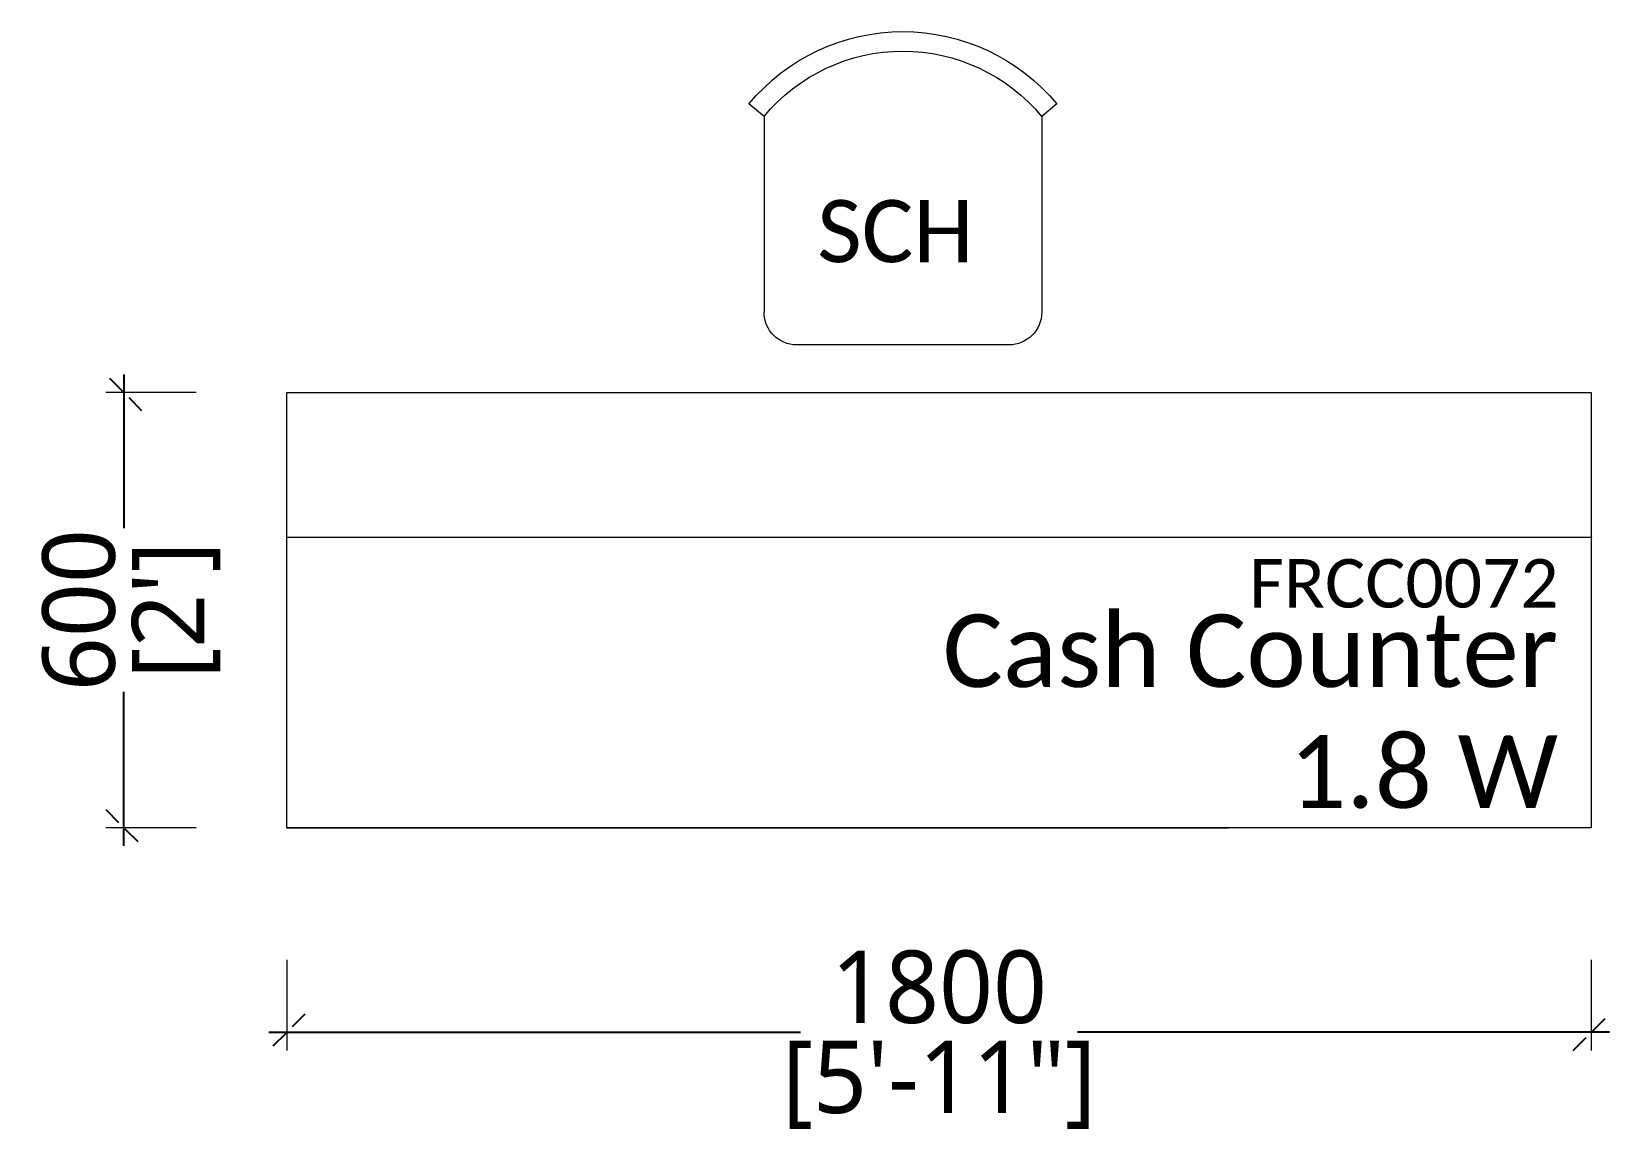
# Model space of a CAD drawing. Header units: millimetres. Extents: x 242 to 2419, y 78 to 1596.
import ezdxf

# ---------------------------------------------------------------- set-up
doc = ezdxf.new("R2010")
doc.units = ezdxf.units.MM
doc.linetypes.add('DASHED', pattern=[0.75, 0.5, -0.25])
for name, color, linetype in [('Fourniture', 34, 'Continuous'), ('Plywood (Common)', 22, 'Continuous'), ('Text (Notes)', 95, 'Continuous')]:
    doc.layers.add(name, color=color, linetype=linetype)
doc.layers.add('Reference lines', color=252, linetype='Continuous', lineweight=0)
doc.styles.add('arial', font='ARIALN.TTF', dxfattribs={"height": 300})
doc.styles.add('WOT-PLAN', font='segoeuil.ttf', dxfattribs={"height": 100})
doc.dimstyles.new('WOT - 100', dxfattribs={"dimtxt": 100, "dimasz": 50, "dimexe": 25, "dimexo": 25, "dimgap": 10, "dimtad": 0, "dimdec": 0, "dimzin": 0, "dimdsep": 46, "dimtxsty": 'WOT-PLAN', "dimblk": 'OBLIQUE', "dimcen": 0.09, "dimdle": 25, "dimclrd": 151, "dimclre": 151, "dimclrt": 7, "dimadec": 0, "dimazin": 0, "dimtfac": 1, "dimtdec": 0, "dimtofl": 0, "dimtmove": 0, "dimatfit": 3, "dimldrblk": 'OPEN30', "dimfxl": 100, "dimfxlon": 1, "dimtolj": 1, "dimtzin": 0, "dimlwd": -1, "dimlwe": 5, "dimarcsym": 0})

# ---------------------------------------------------------------- blocks, each defined once
blk = doc.blocks.new('gdg')
blk.add_lwpolyline([(50751.4, 297588.8), (50751.4, 297588.4)])
at = {"layer": 'Fourniture', "lineweight": 9}
for p, q in [((49609.9, 298169.1), (49589.1, 298186.3)), ((50013.8, 298186.3), (49993, 298169.1)), ((49609.9, 298169.1), (49609.9, 297899.1)), ((49993, 298169.1), (49993, 297899.1)), ((49948, 297854.1), (49654.9, 297854.1))]:
    blk.add_line(p, q, dxfattribs=at)
at = {"layer": 'Fourniture', "lineweight": 9, "extrusion": (0, 0, -1)}
for centre, major_axis, start_param, end_param in [((49801.4, 298010.3), (0.4, -275.8), 2.264316, 4.021413), ((49801.4, 298010.3), (0.4, -248.8), 2.264469, 4.021567), ((49654.9, 297899.1), (-31.8, -31.8), -0.785398, 0.785398), ((49948, 297899.1), (31.8, -31.8), 5.497787, 7.068583)]:
    blk.add_ellipse(centre, major_axis=major_axis, ratio=1, start_param=start_param, end_param=end_param, dxfattribs=at)
at = {"layer": 'Reference lines', "color": 3, "ltscale": 13}
for p, q in [((50751.4, 297588.4), (48951.4, 297588.4)), ((48951.4, 297188.4), (50251.4, 297188.4))]:
    blk.add_line(p, q, dxfattribs=at)
at = {"layer": 'Reference lines', "color": 251, "ltscale": 13, "true_color": 0x636466}
blk.add_lwpolyline([(48951.4, 297567.5), (48951.4, 297788.4), (50751.4, 297788.4), (50751.4, 297588.8)], dxfattribs=at)
at = {"layer": 'Reference lines', "color": 3, "ltscale": 13}
blk.add_lwpolyline([(50751.4, 297588.4), (50751.4, 297188.4), (48951.4, 297188.4), (48951.4, 297567.5)], dxfattribs=at)
at = {"layer": 'Text (Notes)', "ltscale": 25, "attachment_point": 3, "style": 'arial'}
for s, width, gutter_width, insert, char_height in [('{\\fCalibri Light|b0|i0|c0|p34;SCH}', 409.992, 4.76, (49899.2, 298053.8), 85.748), ('{\\fCalibri Light|b0|i0|c0|p34;Cash Counter\\P1.8 W}', 1292.394, 15, (50705.5, 297482.4), 100.002)]:
    blk.add_mtext_dynamic_manual_height_columns(s, width=width, gutter_width=gutter_width, heights=[0], dxfattribs=dict(at, insert=insert, char_height=char_height))
at = {"layer": 'Text (Notes)', "ltscale": 25, "insert": (50279.5, 297558.7), "char_height": 66.828, "attachment_point": 1, "rotation": 360, "style": 'arial'}
blk.add_mtext_dynamic_manual_height_columns('{\\fCalibri Light|b0|i0|c0|p34;FRCC0072}', width=863.662, gutter_width=10, heights=[0], dxfattribs=at)
blk = doc.blocks.new('_Oblique')
at = {"color": 0, "linetype": 'ByBlock', "lineweight": -2}
blk.add_line((-0.5, -0.5), (0.5, 0.5), dxfattribs=at)
blk = doc.blocks.new('*D8')
at = {"color": 151, "lineweight": 5, "ltscale": 30, "transparency": 16777216}
for p, q in [((593.8, 316.5), (593.8, 191.5)), ((2393.8, 316.5), (2393.8, 191.5))]:
    blk.add_line(p, q, dxfattribs=at)
at = {"color": 151, "ltscale": 30, "transparency": 16777216}
for p, q in [((568.8, 216.5), (1302.8, 216.5)), ((2418.8, 216.5), (1684.8, 216.5))]:
    blk.add_line(p, q, dxfattribs=at)
at = {"layer": 'Defpoints', "color": 0, "linetype": 'DASHED', "ltscale": 30, "transparency": 16777216}
for p in [(593.8, 775.5), (2393.8, 775.5), (2393.8, 216.5)]:
    blk.add_point(p, dxfattribs=at)
at = {"color": 151, "linetype": 'DASHED', "ltscale": 30, "transparency": 16777216, "xscale": 50, "yscale": 50, "zscale": 50, "rotation": 180}
blk.add_blockref('_Oblique', (593.8, 216.5), dxfattribs=at)
at = {"color": 151, "linetype": 'DASHED', "ltscale": 30, "transparency": 16777216, "xscale": 50, "yscale": 50, "zscale": 50}
blk.add_blockref('_Oblique', (2393.8, 216.5), dxfattribs=at)
at = {"color": 7, "linetype": 'DASHED', "lineweight": -2, "ltscale": 30, "transparency": 16777216, "char_height": 100, "attachment_point": 5, "style": 'WOT-PLAN'}
for s, insert in [('\\A1;1800', (1493.8, 278.5)), ('\\A1;[5\'-11"]', (1493.8, 144))]:
    blk.add_mtext(s, dxfattribs=dict(at, insert=insert))
blk = doc.blocks.new('_Open30')
at = {"color": 0, "linetype": 'ByBlock', "lineweight": -2}
for p, q in [((-1, 0.268), (0, 0)), ((0, 0), (-1, -0.268)), ((0, 0), (-1, 0))]:
    blk.add_line(p, q, dxfattribs=at)
blk = doc.blocks.new('*D9')
at = {"color": 151, "ltscale": 30, "transparency": 16777216}
for p, q in [((368.9, 1123.6), (368.9, 911.4)), ((368.9, 473.6), (368.9, 685.8))]:
    blk.add_line(p, q, dxfattribs=at)
at = {"color": 151, "lineweight": 5, "ltscale": 30, "transparency": 16777216}
for p, q in [((468.9, 1098.6), (343.9, 1098.6)), ((468.9, 498.6), (343.9, 498.6))]:
    blk.add_line(p, q, dxfattribs=at)
at = {"layer": 'Defpoints', "color": 0, "linetype": 'DASHED', "ltscale": 30, "transparency": 16777216}
for p in [(368.9, 1098.6), (909, 1098.6), (828.6, 498.6)]:
    blk.add_point(p, dxfattribs=at)
at = {"color": 151, "linetype": 'DASHED', "ltscale": 30, "transparency": 16777216, "xscale": 50, "yscale": 50, "zscale": 50}
for p, rotation in [((368.9, 1098.6), 90), ((368.9, 498.6), 270)]:
    blk.add_blockref('_Oblique', p, dxfattribs=dict(at, rotation=rotation))
at = {"color": 7, "linetype": 'DASHED', "lineweight": -2, "ltscale": 30, "transparency": 16777216, "char_height": 100, "attachment_point": 5, "rotation": 90, "style": 'WOT-PLAN'}
for s, insert in [('\\A1;600', (307.2, 798.6)), ("\\A1;[2']", (441.1, 798.6))]:
    blk.add_mtext(s, dxfattribs=dict(at, insert=insert))

msp = doc.modelspace()

# ---------------------------------------------------------------- block references
at = {"layer": 'Plywood (Common)'}
msp.add_blockref('gdg', (-48357.6, -296689.8), dxfattribs=at)

# ---------------------------------------------------------------- dimensions: what is measured, and where the dimension line sits
at = {"linetype": 'DASHED', "lineweight": -2, "ltscale": 30}
dim = msp.add_linear_dim(base=(368.9, 1098.6), p1=(828.6, 498.6), p2=(909, 1098.6), angle=90, dimstyle='WOT - 100', override={"dimpost": '\\X', "dimblk1": 'Oblique', "dimblk2": 'Oblique', "dimtmove": 1, "dimatfit": 2}, dxfattribs=at)
dim.commit()
dim.dimension.update_dxf_attribs({"geometry": '*D9', "text_midpoint": (368.9, 798.6)})
dim = msp.add_linear_dim(base=(2393.8, 216.5), p1=(593.8, 775.5), p2=(2393.8, 775.5), dimstyle='WOT - 100', override={"dimpost": '\\X', "dimblk1": 'Oblique', "dimblk2": 'Oblique', "dimtmove": 1, "dimatfit": 2}, dxfattribs=at)
dim.commit()
dim.dimension.update_dxf_attribs({"geometry": '*D8', "text_midpoint": (1493.8, 216.5)})

doc.saveas('drawing.dxf')
